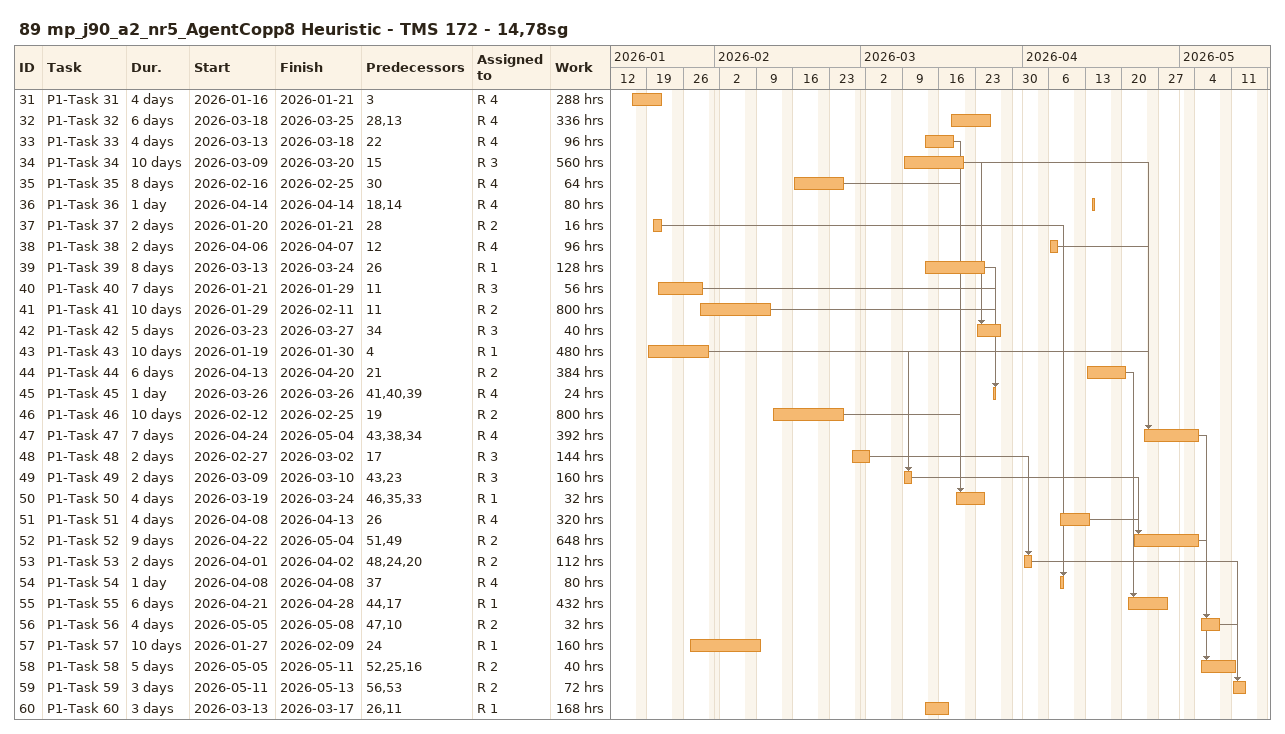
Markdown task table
89 mp_j90_a2_nr5_AgentCopp8 Heuristic - TMS 172 - 14,78sg

| ID | Task | Duration | Start | Finish | Predecessors | Resources | Work (h) |
|---|---|---|---|---|---|---|---|
| 31 | P1-Task 31 | 4d | 2026-01-16 | 2026-01-21 | 3 | R 4 | 288 |
| 32 | P1-Task 32 | 6d | 2026-03-18 | 2026-03-25 | 28, 13 | R 4 | 336 |
| 33 | P1-Task 33 | 4d | 2026-03-13 | 2026-03-18 | 22 | R 4 | 96 |
| 34 | P1-Task 34 | 10d | 2026-03-09 | 2026-03-20 | 15 | R 3 | 560 |
| 35 | P1-Task 35 | 8d | 2026-02-16 | 2026-02-25 | 30 | R 4 | 64 |
| 36 | P1-Task 36 | 1d | 2026-04-14 | 2026-04-14 | 18, 14 | R 4 | 80 |
| 37 | P1-Task 37 | 2d | 2026-01-20 | 2026-01-21 | 28 | R 2 | 16 |
| 38 | P1-Task 38 | 2d | 2026-04-06 | 2026-04-07 | 12 | R 4 | 96 |
| 39 | P1-Task 39 | 8d | 2026-03-13 | 2026-03-24 | 26 | R 1 | 128 |
| 40 | P1-Task 40 | 7d | 2026-01-21 | 2026-01-29 | 11 | R 3 | 56 |
| 41 | P1-Task 41 | 10d | 2026-01-29 | 2026-02-11 | 11 | R 2 | 800 |
| 42 | P1-Task 42 | 5d | 2026-03-23 | 2026-03-27 | 34 | R 3 | 40 |
| 43 | P1-Task 43 | 10d | 2026-01-19 | 2026-01-30 | 4 | R 1 | 480 |
| 44 | P1-Task 44 | 6d | 2026-04-13 | 2026-04-20 | 21 | R 2 | 384 |
| 45 | P1-Task 45 | 1d | 2026-03-26 | 2026-03-26 | 41, 40, 39 | R 4 | 24 |
| 46 | P1-Task 46 | 10d | 2026-02-12 | 2026-02-25 | 19 | R 2 | 800 |
| 47 | P1-Task 47 | 7d | 2026-04-24 | 2026-05-04 | 43, 38, 34 | R 4 | 392 |
| 48 | P1-Task 48 | 2d | 2026-02-27 | 2026-03-02 | 17 | R 3 | 144 |
| 49 | P1-Task 49 | 2d | 2026-03-09 | 2026-03-10 | 43, 23 | R 3 | 160 |
| 50 | P1-Task 50 | 4d | 2026-03-19 | 2026-03-24 | 46, 35, 33 | R 1 | 32 |
| 51 | P1-Task 51 | 4d | 2026-04-08 | 2026-04-13 | 26 | R 4 | 320 |
| 52 | P1-Task 52 | 9d | 2026-04-22 | 2026-05-04 | 51, 49 | R 2 | 648 |
| 53 | P1-Task 53 | 2d | 2026-04-01 | 2026-04-02 | 48, 24, 20 | R 2 | 112 |
| 54 | P1-Task 54 | 1d | 2026-04-08 | 2026-04-08 | 37 | R 4 | 80 |
| 55 | P1-Task 55 | 6d | 2026-04-21 | 2026-04-28 | 44, 17 | R 1 | 432 |
| 56 | P1-Task 56 | 4d | 2026-05-05 | 2026-05-08 | 47, 10 | R 2 | 32 |
| 57 | P1-Task 57 | 10d | 2026-01-27 | 2026-02-09 | 24 | R 1 | 160 |
| 58 | P1-Task 58 | 5d | 2026-05-05 | 2026-05-11 | 52, 25, 16 | R 2 | 40 |
| 59 | P1-Task 59 | 3d | 2026-05-11 | 2026-05-13 | 56, 53 | R 2 | 72 |
| 60 | P1-Task 60 | 3d | 2026-03-13 | 2026-03-17 | 26, 11 | R 1 | 168 |
